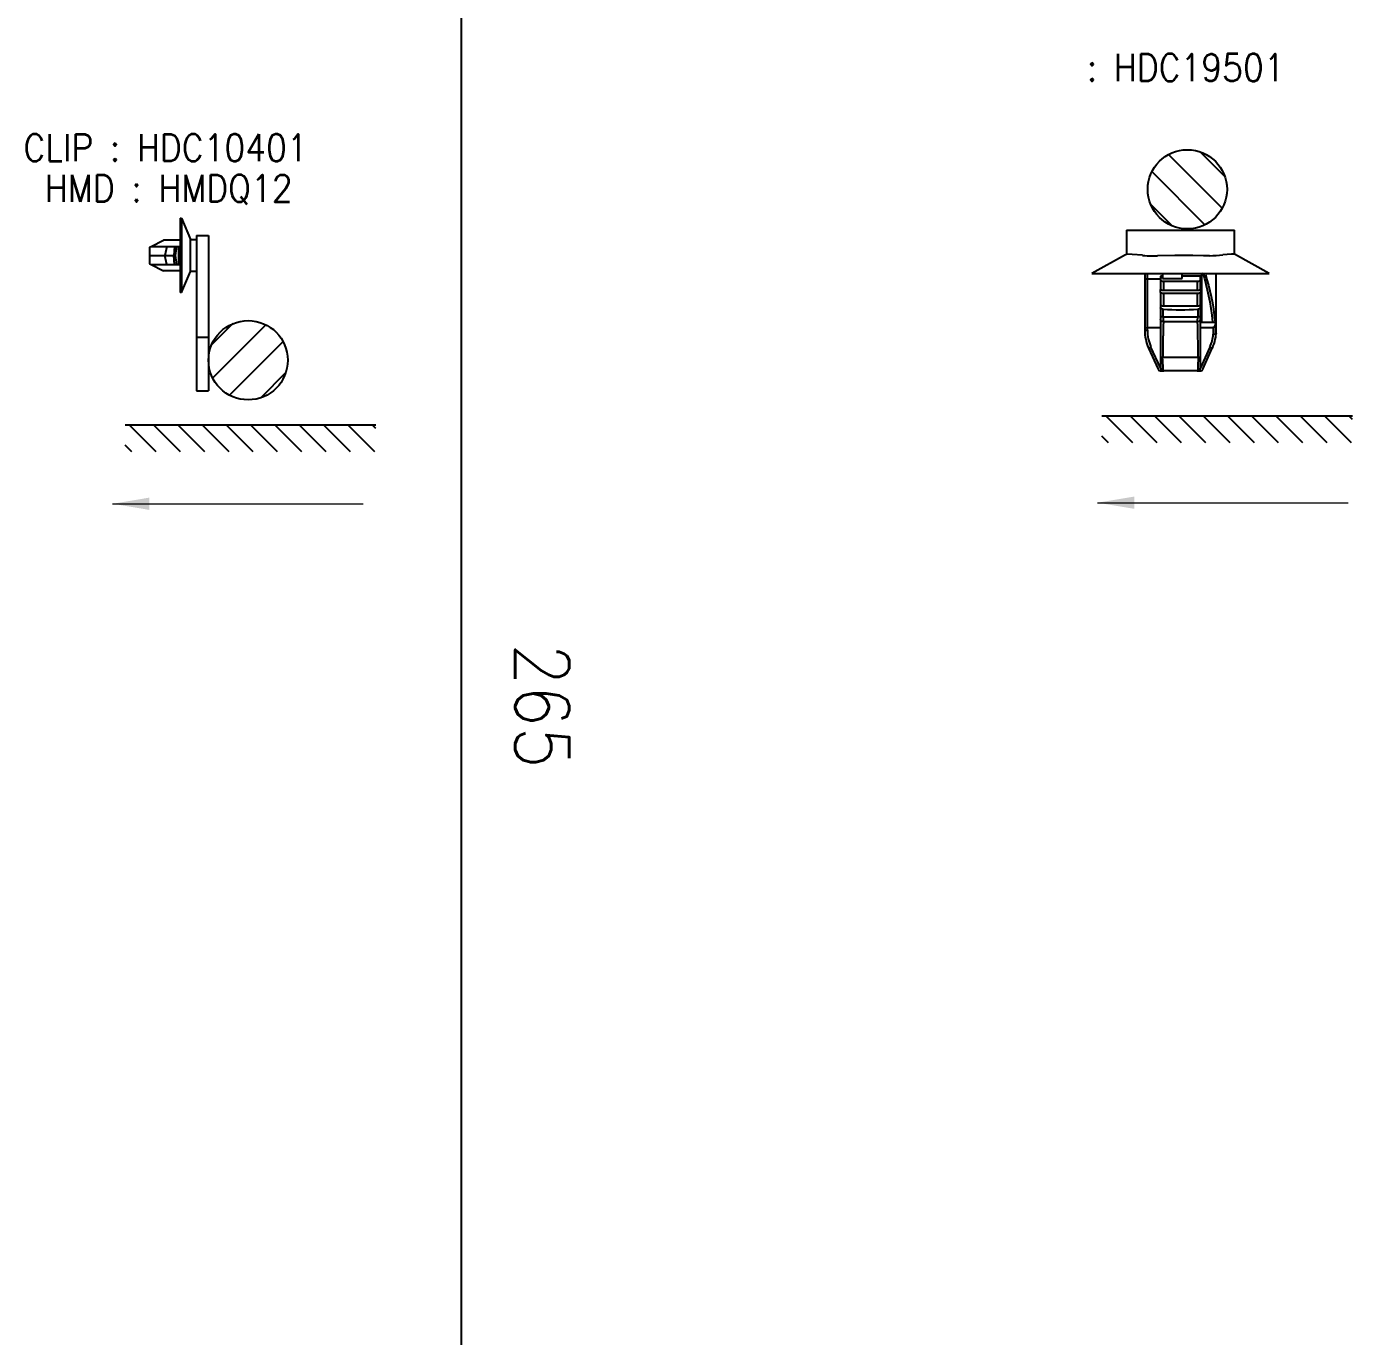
# Model space of a CAD drawing. Header units: inches. Extents: x 47316 to 59086, y 3141 to 11743.
# Drawn here: x 58216.6 to 58339.4, y 8547.8 to 8669.1 of the extents above; entities that cross this region are included whole.
import ezdxf

# ---------------------------------------------------------------- set-up
doc = ezdxf.new("R2010")
doc.units = ezdxf.units.IN
doc.header["$MEASUREMENT"] = 0
doc.layers.add('at_Entity', color=1, linetype='Continuous')
doc.layers.add('Beschreibung', color=7, linetype='Continuous', lineweight=25)
doc.layers.add('darwing', color=2, linetype='Continuous', lineweight=25)
doc.styles.get("Standard").update_dxf_attribs({"font": ''})
doc.styles.get('Standard').set_extended_font_data('SimSun')
doc.linetypes.add('_VH_OTCON', pattern='A,0.0001,[7,VeSys.shx,S=0.1,R=0,X=0,Y=0],-0.4,[7,VeSys.shx,S=0.1,R=0,X=0,Y=0],-0.4,["X",Standard,S=1,R=0,X=-0.5,Y=-0.5],-0.0001,[7,VeSys.shx,S=0.1,R=0,X=0,Y=0],-0.4', length=1.2002)

msp = doc.modelspace()

# ---------------------------------------------------------------- linework, layer by layer
at = {"color": 0, "lineweight": -3}
for p, q in [((58322.35, 8657.22), (58327.32, 8652.25)), ((58325.26, 8657.45), (58327.56, 8655.16)), ((58320.8, 8655.62), (58325.72, 8650.7)), ((58320.7, 8652.57), (58322.68, 8650.59)), ((58231.78, 8649.35, 0), (58232.34, 8649.35, 0)), ((58231.78, 8646.37, 0), (58231.78, 8649.35, 0)), ((58232.34, 8649.35, 0), (58232.34, 8646.37, 0)), ((58318.45, 8647.97), (58318.44, 8647.97)), ((58318.44, 8647.97), (58318.44, 8647.97)), ((58318.44, 8647.97), (58318.44, 8647.97)), ((58318.49, 8647.97), (58318.45, 8647.97)), ((58318.97, 8647.96), (58318.49, 8647.97)), ((58325.59, 8647.83), (58324.59, 8647.85)), ((58326.08, 8647.83), (58325.59, 8647.83)), ((58328.42, 8647.97), (58328.18, 8647.97)), ((58328.45, 8647.97), (58328.42, 8647.97)), ((58328.46, 8647.97), (58328.45, 8647.97)), ((58328.46, 8647.97), (58328.46, 8647.97)), ((58328.46, 8647.97), (58328.46, 8647.97)), ((58328.46, 8647.97), (58328.46, 8647.97)), ((58232.34, 8646.37, 0), (58231.78, 8646.37, 0)), ((58325.63, 8646.16), (58325.52, 8646.19)), ((58325.75, 8646.06), (58325.63, 8646.16)), ((58320.14, 8645.65), (58320.14, 8645.66)), ((58320.14, 8645.66), (58320.15, 8645.66)), ((58320.15, 8645.66), (58320.16, 8645.67)), ((58320.15, 8645.66), (58320.15, 8645.66)), ((58320.16, 8645.67), (58320.2, 8645.68)), ((58320.2, 8645.68), (58320.39, 8645.69)), ((58230.95, 8644.42, 0), (58230.82, 8644.42, 0)), ((58321.61, 8642.99), (58321.6, 8643.02)), ((58321.63, 8642.96), (58321.61, 8642.99)), ((58321.7, 8642.92), (58321.63, 8642.96)), ((58321.85, 8642.89), (58321.7, 8642.92)), ((58325.13, 8642.9), (58325.05, 8642.89)), ((58325.26, 8642.95), (58325.13, 8642.9)), ((58325.3, 8643), (58325.26, 8642.95)), ((58325.3, 8643.02), (58325.3, 8643)), ((58235.71, 8641.55, 0), (58233.73, 8639.57, 0)), ((58238.76, 8641.44, 0), (58233.84, 8636.53, 0)), ((58320.2, 8641.17), (58320.39, 8641.18)), ((58232.34, 8640.3, 0), (58233.45, 8640.3, 0)), ((58320.14, 8641.15), (58320.14, 8641.15)), ((58320.14, 8641.15), (58320.15, 8641.15)), ((58320.15, 8641.15), (58320.16, 8641.16)), ((58320.15, 8641.15), (58320.15, 8641.15)), ((58320.16, 8641.16), (58320.2, 8641.17)), ((58326.74, 8640.58), (58326.73, 8640.55)), ((58326.75, 8640.65), (58326.74, 8640.58)), ((58240.35, 8639.89, 0), (58235.39, 8634.93, 0)), ((58321.81, 8638.17), (58321.8, 8638.41)), ((58321.84, 8637.38), (58321.81, 8638.17)), ((58325.07, 8637.57), (58325.05, 8637.29)), ((58325.09, 8638.41), (58325.07, 8637.57)), ((58240.59, 8636.98, 0), (58238.3, 8634.69, 0)), ((58321.86, 8637.24), (58321.84, 8637.38)), ((58321.88, 8637.2), (58321.86, 8637.24)), ((58321.88, 8637.18), (58321.88, 8637.2)), ((58321.89, 8637.17), (58321.88, 8637.18)), ((58321.9, 8637.17), (58321.89, 8637.17)), ((58325.01, 8637.17), (58325, 8637.17)), ((58325.02, 8637.18), (58325.01, 8637.18)), ((58325.01, 8637.18), (58325.01, 8637.17)), ((58325.03, 8637.21), (58325.02, 8637.18)), ((58325.05, 8637.29), (58325.03, 8637.21)), ((58316.18, 8633.02, 0), (58339.38, 8633.02, 0)), ((58319.05, 8630.52), (58316.55, 8633.02)), ((58321.3, 8630.52), (58318.8, 8633.02)), ((58323.55, 8630.52), (58321.05, 8633.02)), ((58325.8, 8630.52), (58323.3, 8633.02)), ((58328.05, 8630.52), (58325.54, 8633.02)), ((58330.29, 8630.52), (58327.79, 8633.02)), ((58332.54, 8630.52), (58330.04, 8633.02)), ((58334.79, 8630.52), (58332.29, 8633.02)), ((58337.04, 8630.52), (58334.54, 8633.02)), ((58339.29, 8630.52), (58336.79, 8633.02)), ((58339.38, 8632.68), (58339.04, 8633.02)), ((58225.73, 8632.17, 0), (58248.93, 8632.17, 0)), ((58228.6, 8629.67, 0), (58226.1, 8632.17, 0)), ((58230.85, 8629.67, 0), (58228.35, 8632.17, 0)), ((58233.1, 8629.67, 0), (58230.6, 8632.17, 0)), ((58235.35, 8629.67, 0), (58232.85, 8632.17, 0)), ((58237.6, 8629.67, 0), (58235.1, 8632.17, 0)), ((58239.85, 8629.67, 0), (58237.35, 8632.17, 0)), ((58242.1, 8629.67, 0), (58239.6, 8632.17, 0)), ((58244.35, 8629.67, 0), (58241.85, 8632.17, 0)), ((58246.6, 8629.67, 0), (58244.1, 8632.17, 0)), ((58248.85, 8629.67, 0), (58246.35, 8632.17, 0)), ((58248.93, 8631.84, 0), (58248.6, 8632.17, 0)), ((58226.35, 8629.67, 0), (58225.73, 8630.29, 0)), ((58316.8, 8630.52), (58316.18, 8631.14))]:
    msp.add_line(p, q, dxfattribs=at)
at = {"color": 0, "lineweight": -3, "ltscale": 0.055515}
for p, q in [((58318.44, 8650.2), (58318.44, 8647.97)), ((58328.46, 8647.97), (58328.46, 8650.2))]:
    msp.add_line(p, q, dxfattribs=at)
at = {"color": 0, "lineweight": -3, "ltscale": 0.25}
msp.add_line((58318.44, 8650.2), (58328.46, 8650.2), dxfattribs=at)
at = {"color": 0, "lineweight": -3, "ltscale": 0.088935}
msp.add_line((58318.35, 8647.92), (58315.23, 8646.19), dxfattribs=at)
at = {"color": 0, "lineweight": -3, "ltscale": 0.002634}
msp.add_line((58318.44, 8647.98), (58318.35, 8647.92), dxfattribs=at)
at = {"color": 0, "lineweight": -3, "ltscale": 0.024344}
msp.add_line((58319.94, 8647.88), (58318.97, 8647.96), dxfattribs=at)
at = {"color": 0, "lineweight": -3, "ltscale": 0.040122}
msp.add_line((58322.93, 8647.87), (58321.32, 8647.83), dxfattribs=at)
at = {"color": 0, "lineweight": -3, "ltscale": 0.001289}
msp.add_line((58326.14, 8647.83), (58326.08, 8647.83), dxfattribs=at)
at = {"color": 0, "lineweight": -3, "ltscale": 0.020257}
msp.add_line((58328.18, 8647.97), (58327.37, 8647.91), dxfattribs=at)
at = {"color": 0, "lineweight": -3, "ltscale": 0.091569}
msp.add_line((58331.67, 8646.19), (58328.46, 8647.98), dxfattribs=at)
at = {"color": 0, "lineweight": -3, "ltscale": 0.1025}
for p, q in [((58315.23, 8646.19), (58319.34, 8646.19)), ((58327.56, 8646.19), (58331.67, 8646.19))]:
    msp.add_line(p, q, dxfattribs=at)
at = {"color": 0, "lineweight": -3, "ltscale": 0.205}
msp.add_line((58319.34, 8646.19), (58327.56, 8646.19), dxfattribs=at)
at = {"color": 0, "lineweight": -3, "ltscale": 0.013352}
msp.add_line((58320.14, 8646.19), (58320.14, 8645.65), dxfattribs=at)
at = {"color": 0, "lineweight": -3, "ltscale": 0.0125}
msp.add_line((58320.39, 8645.69), (58320.39, 8646.19), dxfattribs=at)
at = {"color": 0, "lineweight": -3, "ltscale": 0.008849}
msp.add_line((58321.8, 8646.09), (58321.8, 8645.73), dxfattribs=at)
at = {"color": 0, "lineweight": -3, "ltscale": 0.011349}
msp.add_line((58323.6, 8645.73), (58323.6, 8646.19), dxfattribs=at)
at = {"color": 0, "lineweight": -3, "ltscale": 0.1125}
for p, q in [((58325.4, 8646.19), (58325.4, 8641.68)), ((58320.14, 8645.65), (58320.14, 8641.15)), ((58320.39, 8641.18), (58320.39, 8645.69))]:
    msp.add_line(p, q, dxfattribs=at)
at = {"color": 0, "lineweight": -3, "ltscale": 0.002888}
msp.add_line((58325.4, 8646.19), (58325.52, 8646.19), dxfattribs=at)
at = {"color": 0, "lineweight": -3, "ltscale": 0.131314}
msp.add_line((58326.76, 8640.93), (58326.76, 8646.19), dxfattribs=at)
at = {"color": 0, "lineweight": -3, "ltscale": 0.03}
for p, q in [((58320.39, 8645.69), (58321.6, 8645.69)), ((58320.39, 8641.18), (58321.6, 8641.18))]:
    msp.add_line(p, q, dxfattribs=at)
at = {"color": 0, "lineweight": -3, "ltscale": 0.009989}
for p, q in [((58321.6, 8645.94), (58321.6, 8645.54)), ((58325.3, 8645.54), (58325.3, 8645.94))]:
    msp.add_line(p, q, dxfattribs=at)
at = {"color": 0, "lineweight": -3, "ltscale": 0.005}
msp.add_line((58321.8, 8645.94), (58321.6, 8645.94), dxfattribs=at)
at = {"color": 0, "lineweight": -3, "ltscale": 0.020833}
for p, q in [((58321.6, 8645.54), (58321.6, 8644.7)), ((58321.9, 8644.61), (58321.9, 8645.44)), ((58325, 8645.44), (58325, 8644.61)), ((58325.3, 8644.7), (58325.3, 8645.54))]:
    msp.add_line(p, q, dxfattribs=at)
at = {"color": 0, "lineweight": -3, "ltscale": 0.045}
msp.add_line((58321.8, 8645.73), (58323.6, 8645.73), dxfattribs=at)
at = {"color": 0, "lineweight": -3, "ltscale": 0.0775}
for p, q in [((58325, 8645.44), (58321.9, 8645.44)), ((58325, 8644.61), (58321.9, 8644.61)), ((58325, 8644.34), (58321.9, 8644.34)), ((58325, 8643.17), (58321.9, 8643.17)), ((58325, 8637.17), (58321.9, 8637.17))]:
    msp.add_line(p, q, dxfattribs=at)
at = {"color": 0, "lineweight": -3, "ltscale": 0.0425}
msp.add_line((58325.3, 8645.94), (58323.6, 8645.94), dxfattribs=at)
at = {"color": 0, "lineweight": -3, "ltscale": 0.0025}
msp.add_line((58325.3, 8645.69), (58325.4, 8645.69), dxfattribs=at)
at = {"color": 0, "lineweight": -3, "ltscale": 0.006732}
for p, q in [((58321.6, 8644.43), (58321.6, 8644.7)), ((58325.3, 8644.7), (58325.3, 8644.43))]:
    msp.add_line(p, q, dxfattribs=at)
at = {"color": 0, "lineweight": -3, "ltscale": 0.028176}
for p, q in [((58321.6, 8644.43), (58321.6, 8643.3)), ((58325.3, 8643.3), (58325.3, 8644.43))]:
    msp.add_line(p, q, dxfattribs=at)
at = {"color": 0, "lineweight": -3, "ltscale": 0.029086}
for p, q in [((58321.9, 8643.17), (58321.9, 8644.34)), ((58325, 8644.34), (58325, 8643.17))]:
    msp.add_line(p, q, dxfattribs=at)
at = {"color": 0, "lineweight": -3, "ltscale": 0.00704}
for p, q in [((58321.6, 8643.3), (58321.6, 8643.02)), ((58325.3, 8643.02), (58325.3, 8643.3))]:
    msp.add_line(p, q, dxfattribs=at)
at = {"color": 0, "lineweight": -3, "ltscale": 0.017713}
for p, q in [((58321.6, 8643.02), (58321.6, 8642.31)), ((58325.3, 8642.31), (58325.3, 8643.02))]:
    msp.add_line(p, q, dxfattribs=at)
at = {"color": 0, "lineweight": -3, "ltscale": 0.018102}
for p, q in [((58321.84, 8642.17), (58321.85, 8642.89)), ((58325.05, 8642.89), (58325.06, 8642.17))]:
    msp.add_line(p, q, dxfattribs=at)
at = {"color": 0, "lineweight": -3, "ltscale": 0.006314}
msp.add_line((58320.39, 8640.93), (58320.39, 8641.18), dxfattribs=at)
at = {"color": 0, "lineweight": -3, "ltscale": 0.008564}
for p, q in [((58321.6, 8642.31), (58321.6, 8641.97)), ((58325.3, 8641.97), (58325.3, 8642.31))]:
    msp.add_line(p, q, dxfattribs=at)
at = {"color": 0, "lineweight": -3, "ltscale": 0.034162}
for p, q in [((58321.6, 8641.97), (58321.6, 8640.6)), ((58325.3, 8640.6), (58325.3, 8641.97))]:
    msp.add_line(p, q, dxfattribs=at)
at = {"color": 0, "lineweight": -3, "ltscale": 0.080151}
msp.add_line((58321.84, 8642.17), (58325.06, 8642.17), dxfattribs=at)
at = {"color": 0, "lineweight": -3, "ltscale": 0.079191}
msp.add_line((58325.04, 8641.72), (58321.86, 8641.72), dxfattribs=at)
at = {"color": 0, "lineweight": -3, "ltscale": 0.029565}
msp.add_line((58325.3, 8641.18), (58326.49, 8641.18), dxfattribs=at)
at = {"color": 0, "lineweight": -3, "ltscale": 0.025266}
msp.add_line((58325.4, 8641.68), (58326.42, 8641.68), dxfattribs=at)
at = {"color": 0, "lineweight": -3, "ltscale": 0.006094}
msp.add_line((58326.42, 8641.68), (58326.66, 8641.68), dxfattribs=at)
at = {"color": 0, "lineweight": -3, "ltscale": 0.015327}
msp.add_line((58326.49, 8641.18), (58326.49, 8640.57), dxfattribs=at)
at = {"color": 0, "lineweight": -3, "ltscale": 0.00175}
msp.add_line((58326.73, 8641.68), (58326.66, 8641.68), dxfattribs=at)
at = {"color": 0, "lineweight": -3, "ltscale": 0.028114}
msp.add_line((58326.73, 8640.55), (58326.73, 8641.68), dxfattribs=at)
at = {"color": 0, "lineweight": -3, "ltscale": 0.005462}
msp.add_line((58320.14, 8641.15), (58320.14, 8640.93), dxfattribs=at)
at = {"color": 0, "lineweight": -3, "ltscale": 0.00625}
for p, q in [((58320.14, 8640.93), (58320.39, 8640.93)), ((58320.5, 8639.28), (58320.72, 8639.38)), ((58326.18, 8639.38), (58326.4, 8639.28))]:
    msp.add_line(p, q, dxfattribs=at)
at = {"color": 0, "lineweight": -3, "ltscale": 0.053395}
for p, q in [((58321.6, 8640.6), (58321.6, 8638.46)), ((58325.3, 8638.46), (58325.3, 8640.6))]:
    msp.add_line(p, q, dxfattribs=at)
at = {"color": 0, "lineweight": -3, "ltscale": 0.00605}
msp.add_line((58326.73, 8640.55), (58326.49, 8640.57), dxfattribs=at)
at = {"color": 0, "lineweight": -3, "ltscale": 0.053693}
for p, q in [((58320.5, 8639.28), (58321.38, 8637.32)), ((58325.52, 8637.32), (58326.4, 8639.28))]:
    msp.add_line(p, q, dxfattribs=at)
at = {"color": 0, "lineweight": -3, "ltscale": 0.053057}
for p, q in [((58321.6, 8637.45), (58320.72, 8639.38)), ((58326.18, 8639.38), (58325.3, 8637.45))]:
    msp.add_line(p, q, dxfattribs=at)
at = {"color": 0, "lineweight": -3, "ltscale": 0.024651}
msp.add_line((58321.6, 8638.46), (58321.6, 8637.47), dxfattribs=at)
at = {"color": 0, "lineweight": -3, "ltscale": 0.08209}
msp.add_line((58325.09, 8638.41), (58321.8, 8638.41), dxfattribs=at)
at = {"color": 0, "lineweight": -3, "ltscale": 0.002983}
msp.add_line((58325.3, 8638.34), (58325.3, 8638.46), dxfattribs=at)
at = {"color": 0, "lineweight": -3, "ltscale": 0.021668}
msp.add_line((58325.3, 8637.47), (58325.3, 8638.34), dxfattribs=at)
at = {"color": 0, "lineweight": -3, "ltscale": 0.006045}
for p, q in [((58321.57, 8637.17), (58321.81, 8637.17)), ((58325.09, 8637.17), (58325.33, 8637.17))]:
    msp.add_line(p, q, dxfattribs=at)
at = {"color": 0, "lineweight": -3, "ltscale": 0.000905}
for p, q in [((58321.61, 8637.17), (58321.57, 8637.17)), ((58325.33, 8637.17), (58325.29, 8637.17))]:
    msp.add_line(p, q, dxfattribs=at)
at = {"color": 0, "lineweight": -3, "ltscale": 0.005143}
for p, q in [((58321.81, 8637.17), (58321.61, 8637.17)), ((58325.29, 8637.17), (58325.09, 8637.17))]:
    msp.add_line(p, q, dxfattribs=at)
at = {"color": 0, "lineweight": -3, "ltscale": 0.002066}
for p, q in [((58321.81, 8637.17), (58321.9, 8637.17)), ((58325, 8637.17), (58325.09, 8637.17))]:
    msp.add_line(p, q, dxfattribs=at)
at = {"color": 0, "linetype": '_VH_OTCON', "lineweight": -2, "ltscale": 5}
msp.add_polyline3d([(58256.86, 8679.72, 0), (58256.86, 8532.59, 0), (58256.86, 8502.56, 0)], dxfattribs=at)
at = {"color": 0, "lineweight": -3}
for centre in [(58324.09, 8653.98), (58237.12, 8638.16, 0)]:
    msp.add_circle(centre, 3.67, dxfattribs=at)
for centre, radius, start, end in [((58321.13, 8662.67), 14.85, 265.4179, 268.7898), ((58321.14, 8664.62), 16.79, 268.8902, 270.6243), ((58323.45, 8612.4), 35.47, 88.1503, 90.8343), ((58325.65, 8664.6), 16.77, 271.6453, 275.8705), ((58322.7, 8646.09), 0.902, 173.6206, 180), ((58323.22, 8643.6), 3.53, 44.1966, 47.1586), ((58323.45, 8664.41), 21.58, 265.7377, 274.2623), ((58498.84, 8636.93), 177.04, 178.4521, 178.8701), ((58331.42, 8642.34), 9.58, 181.0455, 183.749), ((58315.47, 8642.34), 9.58, 356.249, 358.9517), ((58148.06, 8636.93), 177.04, 1.1299, 1.5479), ((58324.15, 8640.93), 4.01, 180, 204.2277), ((58324.15, 8640.93), 3.76, 180, 204.2277), ((58483.75, 8637.16), 161.95, 178.8463, 179.5603), ((58163.15, 8637.16), 161.95, 0.4397, 1.1537), ((58322.75, 8640.93), 3.76, 335.7723, 354.4832), ((58322.75, 8640.93), 4.01, 335.7723, 0), ((58321.61, 8637.42), 0.251, 204.2277, 261.7028), ((58321.9, 8637.47), 0.301, 180, 270), ((58325, 8637.47), 0.301, 270, 0), ((58325.29, 8637.42), 0.251, 278.2972, 335.7723)]:
    msp.add_arc(centre, radius, start, end, dxfattribs=at)
at = {"color": 0, "lineweight": -3, "extrusion": (0, 0, -1)}
for centre, major_axis, ratio, start_param, end_param in [((58323.45, 8638.15), (0, -10.68), 0.294523, 3.860303, 4.375469), ((58321.9, 8645.54), (-0.301, 0), 0.326812, 4.712389, 6.283185), ((58325, 8645.54), (-0.301, 0), 0.326812, 3.141593, 4.712389), ((58323.45, 8638.23), (0, -10.67), 0.317916, 3.888299, 4.383043), ((58321.9, 8644.7), (-0.301, 0), 0.326812, 4.712389, 6.283185), ((58321.9, 8644.43), (-0.301, 0), 0.326812, 4.712389, 6.283185), ((58325, 8644.7), (-0.301, 0), 0.326812, 3.141593, 4.712389), ((58325, 8644.43), (-0.301, 0), 0.326812, 3.141593, 4.712389), ((58321.9, 8643.3), (-0.301, 0), 0.448165, 4.712389, 6.283185), ((58325, 8643.3), (-0.301, 0), 0.448165, 3.141593, 4.712389), ((58321.9, 8642.31), (-0.301, 0), 0.492566, 4.890088, 6.283185), ((58321.9, 8641.97), (-0.301, 0), 0.850821, 4.825334, 6.283185), ((58325, 8641.97), (-0.301, 0), 0.850821, 3.141593, 4.599444), ((58325, 8642.31), (-0.301, 0), 0.492566, 3.141593, 4.53469), ((58326.49, 8642.08), (0, 0.902), 0.277778, 2.03135, 3.141593), ((58321.9, 8638.46), (-0.301, 0), 0.187278, 5.023383, 6.283185), ((58325, 8638.46), (-0.301, 0), 0.187278, 3.141593, 4.401395)]:
    msp.add_ellipse(centre, major_axis=major_axis, ratio=ratio, start_param=start_param, end_param=end_param, dxfattribs=at)
at = {"layer": 'at_Entity', "color": 0, "lineweight": -3}
for p, q in [((58230.82, 8651.3, 0), (58230.82, 8644.42, 0)), ((58230.82, 8651.3, 0), (58230.95, 8651.3, 0)), ((58230.95, 8651.3, 0), (58231.78, 8649.35, 0)), ((58230.95, 8651.3, 0), (58230.95, 8644.42, 0)), ((58228, 8648.63, 0), (58228.13, 8648.69, 0)), ((58228, 8648.63, 0), (58228, 8647.09, 0)), ((58228.13, 8648.69, 0), (58229.28, 8649.27, 0)), ((58228.13, 8648.69, 0), (58230.82, 8648.69, 0)), ((58230.82, 8649.27, 0), (58229.28, 8649.27, 0)), ((58229.6, 8648.69, 0), (58229.41, 8647.86, 0)), ((58230.31, 8648.69, 0), (58230.25, 8647.86, 0)), ((58230.5, 8648.69, 0), (58230.37, 8647.86, 0)), ((58230.69, 8647.02, 0), (58230.69, 8648.69, 0)), ((58228, 8647.86, 0), (58230.37, 8647.86, 0)), ((58229.6, 8647.02, 0), (58229.41, 8647.86, 0)), ((58230.31, 8647.02, 0), (58230.25, 8647.86, 0)), ((58230.37, 8647.86, 0), (58230.5, 8647.02, 0)), ((58228, 8647.09, 0), (58228.13, 8647.02, 0)), ((58228.13, 8647.02, 0), (58230.82, 8647.02, 0)), ((58228.13, 8647.02, 0), (58229.28, 8646.45, 0)), ((58230.82, 8646.45, 0), (58229.28, 8646.45, 0)), ((58230.95, 8644.42, 0), (58231.78, 8646.37, 0))]:
    msp.add_line(p, q, dxfattribs=at)
at = {"layer": 'Beschreibung', "color": 0, "lineweight": 0}
for p, q in [((58224.57, 8624.87, 0), (58247.77, 8624.87, 0)), ((58315.78, 8624.97), (58338.98, 8624.97))]:
    msp.add_line(p, q, dxfattribs=at)
for points in [[(58227.98, 8624.3, 0), (58227.98, 8625.44, 0), (58224.57, 8624.87, 0)], [(58319.19, 8624.4), (58319.19, 8625.54), (58315.78, 8624.97)]]:
    msp.add_solid(points, dxfattribs=at)
at = {"layer": 'darwing', "color": 0, "lineweight": -3}
for p, q in [((58232.34, 8649.71, 0), (58232.34, 8635.34, 0)), ((58232.34, 8649.71, 0), (58233.45, 8649.71, 0)), ((58233.45, 8649.71, 0), (58233.45, 8635.34, 0)), ((58232.34, 8635.34, 0), (58233.45, 8635.34, 0))]:
    msp.add_line(p, q, dxfattribs=at)

# ---------------------------------------------------------------- texts
at = {"color": 42, "linetype": 'Continuous', "lineweight": 15, "char_height": 2.5, "attachment_point": 1}
for s, insert, width in [('\\Fromans.shx;\\W0.9000000000;\\T1.0000000000;\\o\\l : HDC19501', (58313.23, 8666.51), 23.1429), ('\\Fromans.shx;\\W0.9000000000;\\T1.0000000000;\\o\\lCLIP : HDC10401', (58216.31, 8659.08), 30.3214), ('\\Fromans.shx;\\W0.9000000000;\\T1.0000000000;\\o\\lHMD : HMDQ12', (58218.29, 8655.33), 26.5714)]:
    msp.add_mtext(s, dxfattribs=dict(at, insert=insert, width=width))
at = {"color": 7, "linetype": '_VH_OTCON', "lineweight": 18, "ltscale": 5, "insert": (58266.86, 8611.94), "char_height": 5, "width": 12.8571, "attachment_point": 1, "rotation": 270}
msp.add_mtext('\\Fromans.shx;\\W0.9000000000;\\T1.0000000000;\\o\\l265', dxfattribs=at)

doc.saveas('drawing.dxf')
